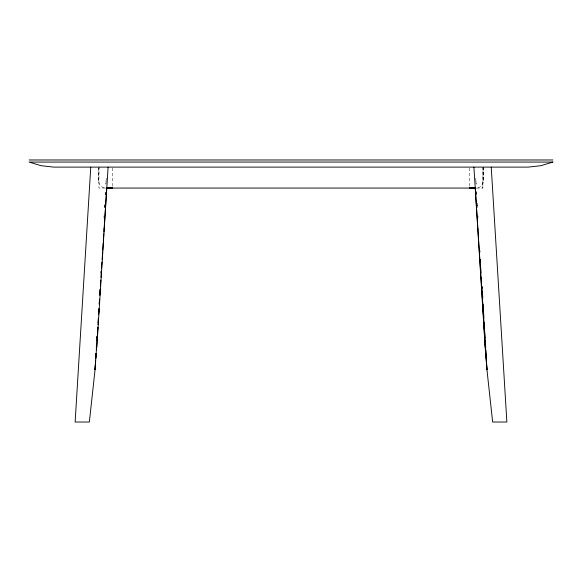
<?xml version="1.0" encoding="UTF-8"?>
<svg xmlns="http://www.w3.org/2000/svg" width="582" height="582" viewBox="0 0 582 582"><rect width="100%" height="100%" fill="white"/><g stroke="black" fill="none" stroke-linecap="round" stroke-linejoin="round"><path stroke-width="0.44" stroke-dasharray="2.91 2.18" d="M98.693 181.046L98.693 167.107M483.06 167.107L482.813 188.102L483.06 167.98M99.049 167.107L98.693 181.002A7.057 7.057 0 0 0 105.742 188.051M104.607 207.687L104.76 204.959M105.313 194.977L105.466 192.249M105.917 184.079L106.222 178.63L105.895 184.058M103.196 230.261L103.305 228.45M103.938 217.581L104.04 215.769M104.52 207.614L104.782 203.082M105.262 194.926L105.473 191.303M105.291 188.051L98.94 188.059L98.94 167.107M476.462 188.102L483.06 188.059M476.105 184.058L475.785 178.623L476.083 184.079M476.527 191.303L476.738 194.926M477.218 203.082L477.48 207.614M477.96 215.769L478.062 217.581M478.695 228.45L478.804 230.261M476.534 192.249L476.687 194.977M477.24 204.959L477.393 207.687M482.951 167.107L483.307 181.002A7.057 7.057 0 0 1 476.258 188.051M483.307 167.107L483.307 181.046M469.339 167.98L469.339 188.059M112.661 167.98L112.661 188.059"/><path stroke-width="0.87" d="M90.763 167.107L75.129 422.023L89.352 422.023L95.048 369.774L97.929 327.528M98.082 324.807L98.431 318.449M98.634 314.818L98.991 308.467M99.238 303.928L99.493 299.388M99.798 293.939L100.053 289.4M100.402 283.041L100.555 280.32M100.962 273.053L101.064 271.241M95.579 360.716L95.048 369.774L95.63 360.716M95.732 357.995L96.001 353.47M96.314 348.036L96.423 346.225M96.896 338.069L97.005 336.258M96.816 347.505L108.099 167.107M95.746 358.905L96.095 353.47M96.328 349.847L96.561 346.225M96.91 340.783L97.201 336.258M97.492 331.725L97.783 327.193M98.082 322.668L98.373 318.136M98.664 313.611L98.955 309.078M99.246 304.546L99.595 299.112M99.828 295.489L100.235 289.145M100.41 286.431L100.817 280.088M100.992 277.367L101.399 271.03M101.574 268.309L101.981 261.965M102.156 259.252L102.628 252.006M102.745 250.195L103.21 242.941M103.327 241.13L103.792 233.884M103.909 232.073L106.761 187.68M29.1 159.977L552.9 159.977M106.208 188.059L475.792 188.059M475.21 187.637L485.184 347.505L486.952 369.774L492.648 422.023L506.871 422.023L491.237 167.107M473.901 167.107L486.952 369.774L485.788 349.847M482.085 286.431L482.194 288.243M482.616 295.489L482.776 298.21M483.14 304.546L483.358 308.169M483.671 313.611L483.94 318.136M484.202 322.668L484.522 328.103M484.733 331.725L485.104 338.069M485.257 340.783L485.686 348.036M479.772 250.355L479.874 252.173M480.281 259.434L480.434 262.162M480.732 267.611L481.038 273.053M481.292 277.592L481.598 283.041M481.794 286.671L482.202 293.939M482.303 295.751L485.184 347.505M552.9 162.072L540.809 165.71L528.274 167.107L53.726 167.107L41.191 165.71L29.1 162.072L552.9 162.072M112.661 188.059L106.608 188.095L112.661 188.059M475.392 188.051L469.339 188.059L475.392 188.095"/></g></svg>
